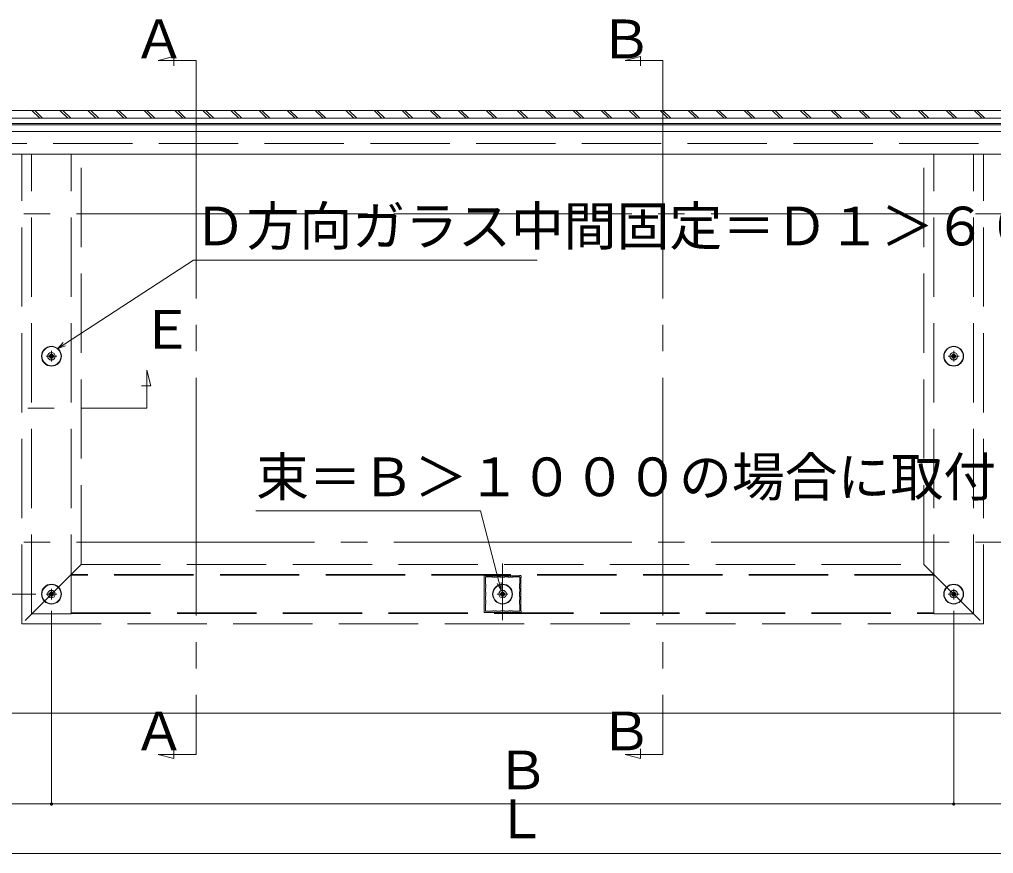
# Model space of a CAD drawing. Units: millimetres, scale not verified. Extents: x -2376 to -396, y -1680 to 1520.
# Drawn here: x -2134.7 to -1840, y 926.3 to 1178.8 of the extents above; entities that cross this region are included whole.
import ezdxf
from ezdxf.enums import TextEntityAlignment as Align

# ---------------------------------------------------------------- set-up
doc = ezdxf.new("R2010")
doc.units = ezdxf.units.MM
doc.header["$LTSCALE"] = 8
doc.linetypes.add('CHAIN2', pattern=[12, 9, -1, 1, -1])
doc.linetypes.add('DASHED3', pattern=[4, 3, -1])
doc.layers.add('0-3_YKK_A1', color=4, linetype='Continuous', lineweight=9)
doc.layers.add('0-4_YKK_D', color=6, linetype='Continuous', lineweight=9)
doc.styles.add('ＭＳ ゴシック', font='')
doc.styles.get('ＭＳ ゴシック').set_extended_font_data('MS Gothic')

msp = doc.modelspace()

# ---------------------------------------------------------------- linework, layer by layer
at = {"layer": '0-3_YKK_A1'}
for p, q in [((-2087.995, 1167.585), (-2092.686, 1166.329)), ((-2087.995, 1167.585), (-2087.995, 1164.689)), ((-1946.778, 1167.585), (-1951.469, 1166.329)), ((-1946.778, 1167.585), (-1946.778, 1164.689)), ((-2081.225, 1166.329), (-2092.686, 1166.329)), ((-1940.009, 1166.329), (-1951.469, 1166.329)), ((-2238.534, 1151.235), (-1740.16, 1151.235)), ((-2128.536, 1148.835), (-2130.936, 1151.235)), ((-2127.688, 1148.835), (-2130.088, 1151.235)), ((-2120.051, 1148.835), (-2122.451, 1151.235)), ((-2119.202, 1148.835), (-2121.602, 1151.235)), ((-2111.566, 1148.835), (-2113.966, 1151.235)), ((-2110.717, 1148.835), (-2113.117, 1151.235)), ((-2103.08, 1148.835), (-2105.48, 1151.235)), ((-2102.232, 1148.835), (-2104.632, 1151.235)), ((-2094.595, 1148.835), (-2096.995, 1151.235)), ((-2093.747, 1148.835), (-2096.147, 1151.235)), ((-2085.261, 1148.835), (-2087.661, 1151.235)), ((-2084.413, 1148.835), (-2086.813, 1151.235)), ((-2076.776, 1148.835), (-2079.176, 1151.235)), ((-2075.927, 1148.835), (-2078.327, 1151.235)), ((-2068.291, 1148.835), (-2070.691, 1151.235)), ((-2067.442, 1148.835), (-2069.842, 1151.235)), ((-2059.805, 1148.835), (-2062.205, 1151.235)), ((-2058.957, 1148.835), (-2061.357, 1151.235)), ((-2051.32, 1148.835), (-2053.72, 1151.235)), ((-2050.472, 1148.835), (-2052.872, 1151.235)), ((-2042.835, 1148.835), (-2045.235, 1151.235)), ((-2041.986, 1148.835), (-2044.386, 1151.235)), ((-2033.501, 1148.835), (-2035.901, 1151.235)), ((-2032.653, 1148.835), (-2035.053, 1151.235)), ((-2025.016, 1148.835), (-2027.416, 1151.235)), ((-2024.167, 1148.835), (-2026.567, 1151.235)), ((-2016.53, 1148.835), (-2018.93, 1151.235)), ((-2015.682, 1148.835), (-2018.082, 1151.235)), ((-2008.045, 1148.835), (-2010.445, 1151.235)), ((-2007.197, 1148.835), (-2009.597, 1151.235)), ((-1999.56, 1148.835), (-2001.96, 1151.235)), ((-1998.711, 1148.835), (-2001.111, 1151.235)), ((-1991.075, 1148.835), (-1993.475, 1151.235)), ((-1990.226, 1148.835), (-1992.626, 1151.235)), ((-1981.741, 1148.835), (-1984.141, 1151.235)), ((-1980.892, 1148.835), (-1983.292, 1151.235)), ((-1973.256, 1148.835), (-1975.656, 1151.235)), ((-1972.407, 1148.835), (-1974.807, 1151.235)), ((-1964.77, 1148.835), (-1967.17, 1151.235)), ((-1963.922, 1148.835), (-1966.322, 1151.235)), ((-1956.285, 1148.835), (-1958.685, 1151.235)), ((-1955.436, 1148.835), (-1957.836, 1151.235)), ((-1947.8, 1148.835), (-1950.2, 1151.235)), ((-1946.951, 1148.835), (-1949.351, 1151.235)), ((-1938.466, 1148.835), (-1940.866, 1151.235)), ((-1937.617, 1148.835), (-1940.017, 1151.235)), ((-1929.981, 1148.835), (-1932.381, 1151.235)), ((-1929.132, 1148.835), (-1931.532, 1151.235)), ((-1921.495, 1148.835), (-1923.895, 1151.235)), ((-1920.647, 1148.835), (-1923.047, 1151.235)), ((-1913.01, 1148.835), (-1915.41, 1151.235)), ((-1912.162, 1148.835), (-1914.561, 1151.235)), ((-1904.525, 1148.835), (-1906.925, 1151.235)), ((-1903.676, 1148.835), (-1906.076, 1151.235)), ((-1896.039, 1148.835), (-1898.439, 1151.235)), ((-1895.191, 1148.835), (-1897.591, 1151.235)), ((-1886.706, 1148.835), (-1889.106, 1151.235)), ((-1885.857, 1148.835), (-1888.257, 1151.235)), ((-1878.22, 1148.835), (-1880.62, 1151.235)), ((-1877.372, 1148.835), (-1879.772, 1151.235)), ((-1868.887, 1148.835), (-1871.287, 1151.235)), ((-1868.038, 1148.835), (-1870.438, 1151.235)), ((-1860.401, 1148.835), (-1862.801, 1151.235)), ((-1859.553, 1148.835), (-1861.953, 1151.235)), ((-1851.916, 1148.835), (-1854.316, 1151.235)), ((-1851.068, 1148.835), (-1853.467, 1151.235)), ((-1843.431, 1148.835), (-1845.831, 1151.235)), ((-1842.582, 1148.835), (-1844.982, 1151.235)), ((-2238.534, 1148.835), (-1740.16, 1148.835)), ((-1787.517, 1147.235), (-2189.517, 1147.235)), ((-1787.517, 1146.835), (-2189.517, 1146.835)), ((-1787.517, 1144.857), (-2189.517, 1144.857)), ((-1787.517, 1138.035), (-2189.517, 1138.035)), ((-2125.355, 1076.948), (-2125.581, 1076.948)), ((-2125.581, 1076.948), (-2125.581, 1076.723)), ((-2125.581, 1076.723), (-2125.355, 1076.723)), ((-2125.13, 1077.399), (-2125.13, 1077.174)), ((-2124.904, 1077.399), (-2125.13, 1077.399)), ((-2125.13, 1076.497), (-2125.13, 1076.271)), ((-2125.13, 1076.271), (-2124.904, 1076.271)), ((-2124.904, 1077.174), (-2124.904, 1077.399)), ((-2124.904, 1076.271), (-2124.904, 1076.497)), ((-2124.453, 1076.948), (-2124.678, 1076.948)), ((-2124.678, 1076.723), (-2124.453, 1076.723)), ((-2124.453, 1076.723), (-2124.453, 1076.948)), ((-1852.355, 1076.948), (-1852.581, 1076.948)), ((-1852.581, 1076.948), (-1852.581, 1076.723)), ((-1852.581, 1076.723), (-1852.355, 1076.723)), ((-1852.13, 1077.399), (-1852.13, 1077.174)), ((-1851.904, 1077.399), (-1852.13, 1077.399)), ((-1852.13, 1076.497), (-1852.13, 1076.271)), ((-1852.13, 1076.271), (-1851.904, 1076.271)), ((-1851.904, 1077.174), (-1851.904, 1077.399)), ((-1851.904, 1076.271), (-1851.904, 1076.497)), ((-1851.453, 1076.948), (-1851.678, 1076.948)), ((-1851.678, 1076.723), (-1851.453, 1076.723)), ((-1851.453, 1076.723), (-1851.453, 1076.948)), ((-2094.909, 1067.889), (-2096.166, 1072.58)), ((-2096.166, 1061.119), (-2096.166, 1072.58)), ((-2094.909, 1067.889), (-2097.806, 1067.889)), ((-2125.13, 1005.399), (-2125.13, 1005.174)), ((-2124.904, 1005.399), (-2125.13, 1005.399)), ((-2124.904, 1005.174), (-2124.904, 1005.399)), ((-1988.63, 1005.399), (-1988.63, 1005.174)), ((-1988.404, 1005.399), (-1988.63, 1005.399)), ((-1988.404, 1005.174), (-1988.404, 1005.399)), ((-1852.13, 1005.399), (-1852.13, 1005.174)), ((-1851.904, 1005.399), (-1852.13, 1005.399)), ((-1851.904, 1005.174), (-1851.904, 1005.399)), ((-2125.355, 1004.948), (-2125.581, 1004.948)), ((-2125.581, 1004.948), (-2125.581, 1004.723)), ((-2125.581, 1004.723), (-2125.355, 1004.723)), ((-2125.13, 1004.497), (-2125.13, 1004.271)), ((-2125.13, 1004.271), (-2124.904, 1004.271)), ((-2124.904, 1004.271), (-2124.904, 1004.497)), ((-2124.453, 1004.948), (-2124.678, 1004.948)), ((-2124.678, 1004.723), (-2124.453, 1004.723)), ((-2124.453, 1004.723), (-2124.453, 1004.948)), ((-1988.855, 1004.948), (-1989.081, 1004.948)), ((-1989.081, 1004.948), (-1989.081, 1004.723)), ((-1989.081, 1004.723), (-1988.855, 1004.723)), ((-1988.63, 1004.497), (-1988.63, 1004.271)), ((-1988.63, 1004.271), (-1988.404, 1004.271)), ((-1988.404, 1004.271), (-1988.404, 1004.497)), ((-1987.953, 1004.948), (-1988.178, 1004.948)), ((-1988.178, 1004.723), (-1987.953, 1004.723)), ((-1987.953, 1004.723), (-1987.953, 1004.948)), ((-1852.355, 1004.948), (-1852.581, 1004.948)), ((-1852.581, 1004.948), (-1852.581, 1004.723)), ((-1852.581, 1004.723), (-1852.355, 1004.723)), ((-1852.13, 1004.497), (-1852.13, 1004.271)), ((-1852.13, 1004.271), (-1851.904, 1004.271)), ((-1851.904, 1004.271), (-1851.904, 1004.497)), ((-1851.453, 1004.948), (-1851.678, 1004.948)), ((-1851.678, 1004.723), (-1851.453, 1004.723)), ((-1851.453, 1004.723), (-1851.453, 1004.948)), ((-1788.517, 968.835), (-2188.517, 968.835)), ((-2087.995, 955.071), (-2087.995, 957.968)), ((-1946.778, 955.071), (-1946.778, 957.968)), ((-2081.225, 956.328), (-2092.686, 956.328)), ((-2087.995, 955.071), (-2092.686, 956.328)), ((-1946.778, 955.071), (-1951.469, 956.328)), ((-1940.009, 956.328), (-1951.469, 956.328))]:
    msp.add_line(p, q, dxfattribs=at)
at = {"layer": '0-3_YKK_A1', "linetype": 'CHAIN2'}
for p, q in [((-2081.225, 1166.329), (-2081.225, 956.328)), ((-1940.009, 1166.329), (-1940.009, 956.328)), ((-2213.422, 1119.967), (-1763.422, 1119.967)), ((-2126.637, 1076.836), (-2123.397, 1076.836)), ((-2125.017, 1075.215), (-2125.017, 1078.455)), ((-1853.637, 1076.836), (-1850.397, 1076.836)), ((-1852.017, 1075.215), (-1852.017, 1078.455)), ((-2212.165, 1061.119), (-2096.166, 1061.119)), ((-2213.422, 1020.559), (-1763.422, 1020.559)), ((-1988.517, 1014.122), (-1988.517, 997.001)), ((-2125.017, 1003.215), (-2125.017, 1006.455)), ((-1988.517, 1003.215), (-1988.517, 1006.455)), ((-1852.017, 1003.215), (-1852.017, 1006.455)), ((-2126.637, 1004.835), (-2123.397, 1004.835)), ((-1990.137, 1004.835), (-1986.897, 1004.835)), ((-1853.637, 1004.835), (-1850.397, 1004.835))]:
    msp.add_line(p, q, dxfattribs=at)
at = {"layer": '0-3_YKK_A1', "linetype": 'DASHED3'}
for p, q in [((-2188.517, 1141.235), (-1788.517, 1141.235)), ((-2134.017, 995.835), (-2134.017, 1138.035)), ((-2131.017, 998.835), (-2131.017, 1138.035)), ((-2119.017, 998.835), (-2119.017, 1138.035)), ((-2116.017, 1013.835), (-2116.017, 1138.035)), ((-1861.017, 1013.835), (-1861.017, 1138.035)), ((-1858.017, 998.835), (-1858.017, 1138.035)), ((-1846.017, 998.835), (-1846.017, 1138.035)), ((-1843.017, 995.835), (-1843.017, 1138.035)), ((-2116.017, 1013.835), (-2134.017, 995.835)), ((-2116.017, 1013.835), (-1861.017, 1013.835)), ((-1861.017, 1013.835), (-1843.017, 995.835)), ((-1858.017, 1010.735), (-2119.017, 1010.735)), ((-1858.017, 1010.535), (-2119.017, 1010.535)), ((-1994.117, 1010.335), (-1994.117, 1009.96)), ((-1994.099, 1009.918), (-1994.074, 1009.893)), ((-1994.057, 1009.851), (-1994.057, 999.82)), ((-1993.642, 1010.435), (-1994.017, 1010.435)), ((-1993.717, 1009.975), (-1993.717, 1007.96)), ((-1991.642, 1010.035), (-1993.657, 1010.035)), ((-1993.574, 1010.393), (-1993.599, 1010.418)), ((-1983.502, 1010.375), (-1993.532, 1010.375)), ((-1991.534, 1009.953), (-1991.599, 1010.018)), ((-1991.051, 1009.936), (-1991.492, 1009.936)), ((-1990.342, 1009.936), (-1990.783, 1009.936)), ((-1990.234, 1010.018), (-1990.299, 1009.953)), ((-1989.242, 1010.035), (-1990.192, 1010.035)), ((-1989.134, 1009.953), (-1989.199, 1010.018)), ((-1988.651, 1009.936), (-1989.092, 1009.936)), ((-1987.942, 1009.936), (-1988.383, 1009.936)), ((-1987.834, 1010.018), (-1987.899, 1009.953)), ((-1986.842, 1010.035), (-1987.792, 1010.035)), ((-1986.734, 1009.953), (-1986.799, 1010.018)), ((-1986.251, 1009.936), (-1986.692, 1009.936)), ((-1985.542, 1009.936), (-1985.983, 1009.936)), ((-1985.434, 1010.018), (-1985.499, 1009.953)), ((-1983.377, 1010.035), (-1985.392, 1010.035)), ((-1983.434, 1010.418), (-1983.459, 1010.393)), ((-1983.017, 1010.435), (-1983.392, 1010.435)), ((-1983.317, 1007.96), (-1983.317, 1009.975)), ((-1982.977, 999.82), (-1982.977, 1009.851)), ((-1982.959, 1009.893), (-1982.934, 1009.918)), ((-1982.917, 1009.96), (-1982.917, 1010.335)), ((-1993.717, 1006.51), (-1993.717, 1005.56)), ((-1993.699, 1007.918), (-1993.634, 1007.853)), ((-1993.634, 1006.618), (-1993.699, 1006.553)), ((-1993.699, 1005.518), (-1993.634, 1005.453)), ((-1993.617, 1007.81), (-1993.617, 1007.37)), ((-1993.617, 1007.101), (-1993.617, 1006.66)), ((-1993.617, 1005.411), (-1993.617, 1004.97)), ((-1983.417, 1007.37), (-1983.417, 1007.81)), ((-1983.417, 1006.66), (-1983.417, 1007.101)), ((-1983.417, 1004.97), (-1983.417, 1005.411)), ((-1983.399, 1007.853), (-1983.334, 1007.918)), ((-1983.334, 1006.553), (-1983.399, 1006.618)), ((-1983.399, 1005.453), (-1983.334, 1005.518)), ((-1983.317, 1005.56), (-1983.317, 1006.51)), ((-1993.717, 1004.111), (-1993.717, 1003.16)), ((-1993.634, 1004.218), (-1993.699, 1004.153)), ((-1993.699, 1003.118), (-1993.634, 1003.053)), ((-1993.617, 1004.701), (-1993.617, 1004.26)), ((-1993.617, 1003.01), (-1993.617, 1002.57)), ((-1993.617, 1002.301), (-1993.617, 1001.86)), ((-1983.417, 1004.26), (-1983.417, 1004.701)), ((-1983.417, 1002.57), (-1983.417, 1003.01)), ((-1983.417, 1001.86), (-1983.417, 1002.301)), ((-1983.334, 1004.153), (-1983.399, 1004.218)), ((-1983.399, 1003.053), (-1983.334, 1003.118)), ((-1983.317, 1003.16), (-1983.317, 1004.111)), ((-2119.017, 999.135), (-1858.017, 999.135)), ((-1994.117, 999.711), (-1994.117, 999.336)), ((-1994.074, 999.778), (-1994.099, 999.753)), ((-1994.017, 999.235), (-1993.642, 999.235)), ((-1993.717, 1001.711), (-1993.717, 999.695)), ((-1993.634, 1001.818), (-1993.699, 1001.753)), ((-1993.657, 999.635), (-1991.642, 999.635)), ((-1993.599, 999.253), (-1993.574, 999.278)), ((-1993.532, 999.295), (-1983.502, 999.295)), ((-1991.599, 999.653), (-1991.534, 999.718)), ((-1991.492, 999.735), (-1991.051, 999.735)), ((-1990.783, 999.735), (-1990.342, 999.735)), ((-1990.299, 999.718), (-1990.234, 999.653)), ((-1990.192, 999.635), (-1989.242, 999.635)), ((-1989.199, 999.653), (-1989.134, 999.718)), ((-1989.092, 999.735), (-1988.651, 999.735)), ((-1988.383, 999.735), (-1987.942, 999.735)), ((-1987.899, 999.718), (-1987.834, 999.653)), ((-1987.792, 999.635), (-1986.842, 999.635)), ((-1986.799, 999.653), (-1986.734, 999.718)), ((-1986.692, 999.735), (-1986.251, 999.735)), ((-1985.983, 999.735), (-1985.542, 999.735)), ((-1985.499, 999.718), (-1985.434, 999.653)), ((-1985.392, 999.635), (-1983.377, 999.635)), ((-1983.459, 999.278), (-1983.434, 999.253)), ((-1983.334, 1001.753), (-1983.399, 1001.818)), ((-1983.392, 999.235), (-1983.017, 999.235)), ((-1983.317, 999.695), (-1983.317, 1001.71)), ((-1982.934, 999.753), (-1982.959, 999.778)), ((-1982.917, 999.336), (-1982.917, 999.711)), ((-2119.017, 998.835), (-2131.017, 998.835)), ((-2119.017, 998.935), (-1858.017, 998.935)), ((-1858.017, 998.835), (-1846.017, 998.835)), ((-2134.017, 995.835), (-2116.017, 995.835)), ((-2134.017, 995.835), (-1843.017, 995.835)), ((-1843.017, 995.835), (-1861.017, 995.835))]:
    msp.add_line(p, q, dxfattribs=at)
at = {"layer": '0-3_YKK_A1'}
for centre, radius in [((-2125.017, 1076.836), 3), ((-2125.017, 1076.836), 2.9), ((-1852.017, 1076.836), 3), ((-1852.017, 1076.836), 2.9), ((-2125.017, 1076.836), 1.14), ((-1852.017, 1076.836), 1.14), ((-2125.017, 1004.835), 3), ((-2125.017, 1004.835), 2.9), ((-2125.017, 1004.835), 1.14), ((-1988.517, 1004.835), 3), ((-1988.517, 1004.835), 2.9), ((-1988.517, 1004.835), 1.14), ((-1852.017, 1004.835), 3), ((-1852.017, 1004.835), 2.9), ((-1852.017, 1004.835), 1.14)]:
    msp.add_circle(centre, radius, dxfattribs=at)
at = {"layer": '0-3_YKK_A1', "linetype": 'DASHED3'}
for centre in [(-2125.017, 1076.836), (-1852.017, 1076.836), (-2125.017, 1004.835), (-1988.517, 1004.835), (-1852.017, 1004.835)]:
    msp.add_circle(centre, 0.6, dxfattribs=at)
at = {"layer": '0-3_YKK_A1'}
for centre, start, end in [((-2125.355, 1077.174), 270, 0), ((-2125.355, 1076.497), 0, 90), ((-2124.678, 1077.174), 180, 270), ((-2124.678, 1076.497), 90, 180), ((-1852.355, 1077.174), 270, 0), ((-1852.355, 1076.497), 0, 90), ((-1851.678, 1077.174), 180, 270), ((-1851.678, 1076.497), 90, 180), ((-2125.355, 1005.174), 270, 0), ((-2124.678, 1005.174), 180, 270), ((-1988.855, 1005.174), 270, 0), ((-1988.178, 1005.174), 180, 270), ((-1852.355, 1005.174), 270, 0), ((-1851.678, 1005.174), 180, 270), ((-2125.355, 1004.497), 0, 90), ((-2124.678, 1004.497), 90, 180), ((-1988.855, 1004.497), 0, 90), ((-1988.178, 1004.497), 90, 180), ((-1852.355, 1004.497), 0, 90), ((-1851.678, 1004.497), 90, 180)]:
    msp.add_arc(centre, 0.226, start, end, dxfattribs=at)
at = {"layer": '0-3_YKK_A1', "linetype": 'DASHED3'}
for centre, radius, start, end in [((-1994.017, 1010.335), 0.1, 90, 180), ((-1994.057, 1009.96), 0.06, 180, 225.00206), ((-1994.117, 1009.851), 0.06, 0, 45.00206), ((-1993.657, 1009.975), 0.06, 90, 180), ((-1993.642, 1010.375), 0.06, 44.99586, 90), ((-1993.532, 1010.435), 0.06, 225, 270), ((-1991.642, 1009.975), 0.06, 45, 90), ((-1991.492, 1009.995), 0.06, 225, 270), ((-1991.051, 1009.975), 0.04, 270, 343.4025), ((-1990.917, 1009.936), 0.1, 16.60461, 163.39487), ((-1990.783, 1009.975), 0.04, 196.5941, 270), ((-1990.342, 1009.995), 0.06, 270, 314.99998), ((-1990.192, 1009.975), 0.06, 90, 135.00206), ((-1989.242, 1009.975), 0.06, 45, 90), ((-1989.092, 1009.995), 0.06, 225, 270), ((-1988.651, 1009.975), 0.04, 270, 343.4025), ((-1988.517, 1009.936), 0.1, 16.60461, 163.39487), ((-1988.383, 1009.975), 0.04, 196.5941, 270), ((-1987.942, 1009.995), 0.06, 270, 314.99792), ((-1987.792, 1009.975), 0.06, 90, 135.00206), ((-1986.842, 1009.975), 0.06, 45, 90), ((-1986.692, 1009.995), 0.06, 225, 270), ((-1986.251, 1009.975), 0.04, 270, 343.4025), ((-1986.117, 1009.936), 0.1, 16.60461, 163.39487), ((-1985.983, 1009.975), 0.04, 196.5941, 270), ((-1985.542, 1009.995), 0.06, 270, 314.99792), ((-1985.392, 1009.975), 0.06, 90, 135.00206), ((-1983.502, 1010.435), 0.06, 270, 314.99998), ((-1983.392, 1010.375), 0.06, 90, 135.00206), ((-1983.377, 1009.975), 0.06, 0, 90), ((-1983.017, 1010.335), 0.1, 0, 90), ((-1982.917, 1009.851), 0.06, 135.00206, 180.0029), ((-1982.977, 1009.96), 0.06, 314.99586, 0), ((-1993.657, 1007.96), 0.06, 180, 225), ((-1993.617, 1007.235), 0.1, 106.60629, 253.39319), ((-1993.657, 1006.51), 0.06, 135.00206, 180), ((-1993.657, 1005.56), 0.06, 180, 225), ((-1993.657, 1007.37), 0.04, 286.5941, 0), ((-1993.657, 1007.101), 0.04, 0, 73.4025), ((-1993.677, 1007.81), 0.06, 0, 45.00206), ((-1993.677, 1006.66), 0.06, 314.99998, 0), ((-1993.677, 1005.411), 0.06, 0, 45.00206), ((-1983.357, 1007.81), 0.06, 135.00206, 180.0029), ((-1983.377, 1007.37), 0.04, 180, 253.4025), ((-1983.377, 1007.101), 0.04, 106.59286, 179.99562), ((-1983.357, 1006.66), 0.06, 180.0029, 224.99792), ((-1983.357, 1005.411), 0.06, 135.00206, 180.0029), ((-1983.417, 1007.235), 0.1, 286.60461, 73.39436), ((-1983.377, 1007.96), 0.06, 314.99792, 359.99709), ((-1983.377, 1006.51), 0.06, 359.99709, 45), ((-1983.377, 1005.56), 0.06, 314.99792, 359.99709), ((-1993.617, 1004.835), 0.1, 106.60629, 253.39319), ((-1993.657, 1004.111), 0.06, 135.00206, 180), ((-1993.657, 1003.16), 0.06, 180, 225), ((-1993.617, 1002.436), 0.1, 106.60629, 253.39319), ((-1993.657, 1004.97), 0.04, 286.5941, 0), ((-1993.657, 1004.701), 0.04, 0, 73.4025), ((-1993.657, 1002.57), 0.04, 286.5941, 0), ((-1993.657, 1002.301), 0.04, 0, 73.4025), ((-1993.677, 1004.26), 0.06, 314.99998, 0), ((-1993.677, 1003.01), 0.06, 0, 45.00206), ((-1983.377, 1004.97), 0.04, 180, 253.4025), ((-1983.377, 1004.701), 0.04, 106.59286, 179.99562), ((-1983.357, 1004.26), 0.06, 180, 224.99792), ((-1983.357, 1003.01), 0.06, 135.00206, 180.0029), ((-1983.377, 1002.57), 0.04, 180, 253.4025), ((-1983.377, 1002.301), 0.04, 106.59286, 179.99562), ((-1983.417, 1004.835), 0.1, 286.60461, 73.39436), ((-1983.417, 1002.436), 0.1, 286.60461, 73.39436), ((-1983.377, 1004.111), 0.06, 359.99709, 44.99792), ((-1983.377, 1003.16), 0.06, 314.99792, 359.99709), ((-1994.057, 999.711), 0.06, 135.00206, 180), ((-1994.017, 999.336), 0.1, 180, 270), ((-1994.117, 999.82), 0.06, 314.99998, 0), ((-1993.657, 1001.711), 0.06, 135.00206, 180), ((-1993.657, 999.695), 0.06, 180, 270), ((-1993.642, 999.295), 0.06, 270, 314.99792), ((-1993.677, 1001.86), 0.06, 314.99998, 0), ((-1993.532, 999.235), 0.06, 90, 135.00412), ((-1991.642, 999.695), 0.06, 270, 314.99792), ((-1991.492, 999.675), 0.06, 90, 135.00412), ((-1991.051, 999.695), 0.04, 16.5941, 90), ((-1990.917, 999.735), 0.1, 196.60629, 343.39487), ((-1990.783, 999.695), 0.04, 90, 163.4025), ((-1990.342, 999.675), 0.06, 45, 90), ((-1990.192, 999.695), 0.06, 225, 270), ((-1989.242, 999.695), 0.06, 270, 314.99792), ((-1989.092, 999.675), 0.06, 90, 135.00206), ((-1988.651, 999.695), 0.04, 16.5941, 90), ((-1988.517, 999.735), 0.1, 196.60629, 343.39487), ((-1988.383, 999.695), 0.04, 90, 163.4025), ((-1987.942, 999.675), 0.06, 45, 90), ((-1987.792, 999.695), 0.06, 225, 270), ((-1986.842, 999.695), 0.06, 270, 314.99792), ((-1986.692, 999.675), 0.06, 90, 135.00412), ((-1986.251, 999.695), 0.04, 16.5941, 90), ((-1986.117, 999.735), 0.1, 196.60629, 343.39487), ((-1985.983, 999.695), 0.04, 90, 163.4025), ((-1985.542, 999.675), 0.06, 45.00206, 90), ((-1985.392, 999.695), 0.06, 225, 270), ((-1983.502, 999.235), 0.06, 45.00206, 90), ((-1983.392, 999.295), 0.06, 225.00206, 270), ((-1983.357, 1001.86), 0.06, 180.0029, 224.99792), ((-1983.377, 999.695), 0.06, 270, 359.99709), ((-1983.377, 1001.711), 0.06, 359.99709, 45), ((-1983.017, 999.336), 0.1, 270, 359.99825), ((-1982.917, 999.82), 0.06, 180.0029, 224.99792), ((-1982.977, 999.711), 0.06, 359.99709, 45)]:
    msp.add_arc(centre, radius, start, end, dxfattribs=at)
at = {"layer": '0-4_YKK_D'}
for p, q in [((-2123.133, 1079.17), (-2082.031, 1105.957)), ((-2082.031, 1105.957), (-1978.031, 1105.957)), ((-2121.467, 1081.027), (-2123.133, 1079.17)), ((-2123.133, 1079.17), (-2120.761, 1079.945)), ((-1995.159, 1030.044), (-2063.159, 1030.044)), ((-1988.96, 1005.886), (-1995.159, 1030.044)), ((-1990.184, 1008.06), (-1988.96, 1005.886)), ((-1988.96, 1005.886), (-1988.933, 1008.381)), ((-2129.698, 1004.835), (-2149.517, 1004.835)), ((-2125.017, 999.785), (-2125.017, 940.828)), ((-1852.017, 999.785), (-1852.017, 940.828)), ((-2125.017, 992.858), (-2125.017, 940.828)), ((-1852.017, 992.858), (-1852.017, 940.828)), ((-2125.017, 941.328), (-2188.517, 941.328)), ((-2125.017, 941.328), (-1852.017, 941.328)), ((-1852.017, 941.328), (-1788.517, 941.328)), ((-2188.517, 926.328), (-1788.517, 926.328))]:
    msp.add_line(p, q, dxfattribs=at)
for centre, start, end in [((-2125.017, 941.328), 0, 180), ((-2125.017, 941.328), 0, 180), ((-2125.017, 941.328), 180, 0), ((-2125.017, 941.328), 180, 0), ((-1852.017, 941.328), 0, 180), ((-1852.017, 941.328), 0, 180), ((-1852.017, 941.328), 180, 0), ((-1852.017, 941.328), 180, 0)]:
    msp.add_arc(centre, 0.375, start, end, dxfattribs=at)

# ---------------------------------------------------------------- texts
at = {"layer": '0-3_YKK_A1', "style": 'ＭＳ ゴシック'}
for s, p in [('Ａ', (-2100.414, 1163.474)), ('Ｂ', (-1959.198, 1163.474)), ('Ｅ', (-2098.117, 1075.591)), ('Ａ', (-2100.423, 954.028)), ('Ｂ', (-1959.206, 954.028))]:
    msp.add_text(s, height=11.73, dxfattribs=at).set_placement(p, align=Align.BOTTOM_LEFT)
at = {"layer": '0-4_YKK_D', "color": 4, "style": 'ＭＳ ゴシック'}
for s, p in [('Ｄ方向ガラス中間固定＝Ｄ１＞６００の場合に取付けの事', (-2082.012, 1106.857)), ('束＝Ｂ＞１０００の場合に取付けの事', (-2063.14, 1030.944)), ('Ｂ', (-1990.498, 942.228)), ('Ｌ', (-1990.98, 927.428))]:
    msp.add_text(s, height=11.73, dxfattribs=at).set_placement(p, align=Align.BOTTOM_LEFT)

doc.saveas('drawing.dxf')
